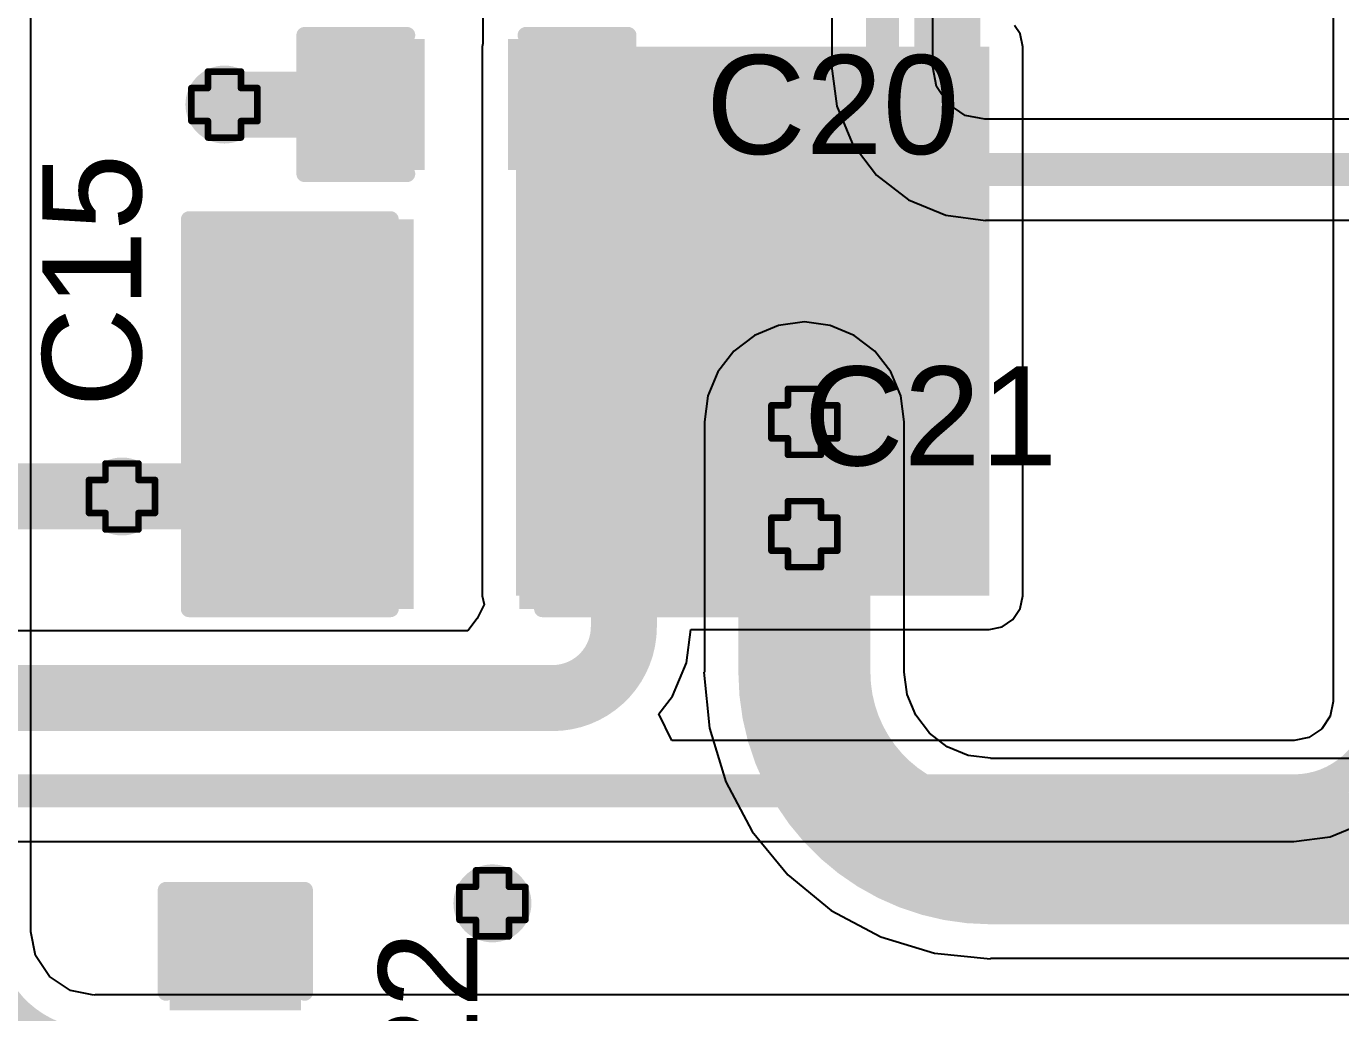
# Model space of a CAD drawing. Header units: inches. Extents: x -0.1 to 10.2, y 0 to 6.5.
# Drawn here: x 1.1383 to 1.5365, y 3.1619 to 3.4607 of the extents above; entities that cross this region are included whole.
import ezdxf

# ---------------------------------------------------------------- set-up
doc = ezdxf.new("R2010")
doc.units = ezdxf.units.IN
doc.header["$MEASUREMENT"] = 0
for name, color, linetype in [('Bottom Layer', 5, 'Continuous'), ('Drill Drawing', 1, 'Continuous'), ('Top Layer', 1, 'Continuous'), ('Top Overlay', 2, 'Continuous'), ('Top Paste', 8, 'Continuous'), ('Top Solder', 216, 'Continuous'), ('Via Holes', 16, 'Continuous')]:
    doc.layers.add(name, color=color, linetype=linetype)
doc.styles.add('Arial', font='', dxfattribs={"height": 0.2})
doc.styles.get('Arial').set_extended_font_data('Arial')

# ---------------------------------------------------------------- blocks, each defined once
blk = doc.blocks.new('C___0603_78')
at = {"layer": 'Top Layer'}
for points in [[(-0.015, 0.0175), (-0.015, -0.0175), (-0.045, -0.0175), (-0.045, 0.0175)], [(0.045, 0.0175), (0.045, -0.0175), (0.015, -0.0175), (0.015, 0.0175)]]:
    blk.add_hatch(color=1, dxfattribs=at).paths.add_polyline_path(points)
at = {"layer": 'Top Paste'}
for points in [[(-0.015, 0.0175), (-0.015, -0.0175), (-0.045, -0.0175), (-0.045, 0.0175)], [(0.045, 0.0175), (0.045, -0.0175), (0.015, -0.0175), (0.015, 0.0175)]]:
    blk.add_hatch(color=8, dxfattribs=at).paths.add_polyline_path(points)
at = {"layer": 'Top Solder'}
for points in [[(-0.01264, 0.01986), (-0.01264, -0.01986), (-0.04736, -0.01986), (-0.04736, 0.01986)], [(0.04736, 0.01986), (0.04736, -0.01986), (0.01264, -0.01986), (0.01264, 0.01986)]]:
    blk.add_hatch(color=216, dxfattribs=at).paths.add_polyline_path(points)
at = {"layer": 'Top Overlay'}
for points in [[(-0.049, -0.021, 0.005, 0.005, 0), (-0.049, 0.021, 0.005, 0.005, 0)], [(-0.018, 0.021, 0.005, 0.005, 0), (-0.049, 0.021, 0.005, 0.005, 0)], [(0.049, 0.021, 0.005, 0.005, 0), (0.018, 0.021, 0.005, 0.005, 0)], [(0.049, -0.021, 0.005, 0.005, 0), (0.049, 0.021, 0.005, 0.005, 0)], [(-0.018, -0.021, 0.005, 0.005, 0), (-0.049, -0.021, 0.005, 0.005, 0)], [(0.049, -0.021, 0.005, 0.005, 0), (0.018, -0.021, 0.005, 0.005, 0)]]:
    blk.add_lwpolyline(points, format="xyseb", dxfattribs=at)
for points in [[(-0.05025, 0.021, 0.0025, 0.0025, 1), (-0.04775, 0.021, 0.0025, 0.0025, 1)], [(-0.05025, 0.021, 0.0025, 0.0025, 1), (-0.04775, 0.021, 0.0025, 0.0025, 1)], [(-0.01925, 0.021, 0.0025, 0.0025, 1), (-0.01675, 0.021, 0.0025, 0.0025, 1)], [(0.01675, 0.021, 0.0025, 0.0025, 1), (0.01925, 0.021, 0.0025, 0.0025, 1)], [(0.04775, 0.021, 0.0025, 0.0025, 1), (0.05025, 0.021, 0.0025, 0.0025, 1)], [(0.04775, 0.021, 0.0025, 0.0025, 1), (0.05025, 0.021, 0.0025, 0.0025, 1)], [(-0.05025, -0.021, 0.0025, 0.0025, 1), (-0.04775, -0.021, 0.0025, 0.0025, 1)], [(-0.05025, -0.021, 0.0025, 0.0025, 1), (-0.04775, -0.021, 0.0025, 0.0025, 1)], [(-0.01925, -0.021, 0.0025, 0.0025, 1), (-0.01675, -0.021, 0.0025, 0.0025, 1)], [(0.01675, -0.021, 0.0025, 0.0025, 1), (0.01925, -0.021, 0.0025, 0.0025, 1)], [(0.04775, -0.021, 0.0025, 0.0025, 1), (0.05025, -0.021, 0.0025, 0.0025, 1)], [(0.04775, -0.021, 0.0025, 0.0025, 1), (0.05025, -0.021, 0.0025, 0.0025, 1)]]:
    blk.add_lwpolyline(points, format="xyseb", close=True, dxfattribs=at)
blk = doc.blocks.new('C___1210_79')
at = {"layer": 'Top Layer'}
for points in [[(-0.08, 0.055), (-0.02, 0.055), (-0.02, -0.055), (-0.08, -0.055)], [(0.02, 0.055), (0.08, 0.055), (0.08, -0.055), (0.02, -0.055)]]:
    blk.add_hatch(color=1, dxfattribs=at).paths.add_polyline_path(points)
at = {"layer": 'Top Paste'}
for points in [[(-0.08, 0.055), (-0.02, 0.055), (-0.02, -0.055), (-0.08, -0.055)], [(0.02, 0.055), (0.08, 0.055), (0.08, -0.055), (0.02, -0.055)]]:
    blk.add_hatch(color=8, dxfattribs=at).paths.add_polyline_path(points)
at = {"layer": 'Top Solder'}
for points in [[(-0.084, 0.059), (-0.016, 0.059), (-0.016, -0.059), (-0.084, -0.059)], [(0.016, 0.059), (0.084, 0.059), (0.084, -0.059), (0.016, -0.059)]]:
    blk.add_hatch(color=216, dxfattribs=at).paths.add_polyline_path(points)
at = {"layer": 'Top Overlay'}
for points in [[(-0.084, 0.059, 0.005, 0.005, 0), (-0.023, 0.059, 0.005, 0.005, 0)], [(-0.084, -0.059, 0.005, 0.005, 0), (-0.084, 0.059, 0.005, 0.005, 0)], [(0.023, 0.059, 0.005, 0.005, 0), (0.084, 0.059, 0.005, 0.005, 0)], [(0.084, -0.059, 0.005, 0.005, 0), (0.084, 0.059, 0.005, 0.005, 0)], [(-0.084, -0.059, 0.005, 0.005, 0), (-0.023, -0.059, 0.005, 0.005, 0)], [(0.023, -0.059, 0.005, 0.005, 0), (0.084, -0.059, 0.005, 0.005, 0)]]:
    blk.add_lwpolyline(points, format="xyseb", dxfattribs=at)
for points in [[(-0.08525, 0.059, 0.0025, 0.0025, 1), (-0.08275, 0.059, 0.0025, 0.0025, 1)], [(-0.08525, 0.059, 0.0025, 0.0025, 1), (-0.08275, 0.059, 0.0025, 0.0025, 1)], [(-0.02425, 0.059, 0.0025, 0.0025, 1), (-0.02175, 0.059, 0.0025, 0.0025, 1)], [(0.02175, 0.059, 0.0025, 0.0025, 1), (0.02425, 0.059, 0.0025, 0.0025, 1)], [(0.08275, 0.059, 0.0025, 0.0025, 1), (0.08525, 0.059, 0.0025, 0.0025, 1)], [(0.08275, 0.059, 0.0025, 0.0025, 1), (0.08525, 0.059, 0.0025, 0.0025, 1)], [(-0.08525, -0.059, 0.0025, 0.0025, 1), (-0.08275, -0.059, 0.0025, 0.0025, 1)], [(-0.08525, -0.059, 0.0025, 0.0025, 1), (-0.08275, -0.059, 0.0025, 0.0025, 1)], [(-0.02425, -0.059, 0.0025, 0.0025, 1), (-0.02175, -0.059, 0.0025, 0.0025, 1)], [(0.02175, -0.059, 0.0025, 0.0025, 1), (0.02425, -0.059, 0.0025, 0.0025, 1)], [(0.08275, -0.059, 0.0025, 0.0025, 1), (0.08525, -0.059, 0.0025, 0.0025, 1)], [(0.08275, -0.059, 0.0025, 0.0025, 1), (0.08525, -0.059, 0.0025, 0.0025, 1)]]:
    blk.add_lwpolyline(points, format="xyseb", close=True, dxfattribs=at)
blk = doc.blocks.new('C___0603_80')
at = {"layer": 'Top Layer'}
for points in [[(-0.015, 0.0175), (-0.015, -0.0175), (-0.045, -0.0175), (-0.045, 0.0175)], [(0.045, 0.0175), (0.045, -0.0175), (0.015, -0.0175), (0.015, 0.0175)]]:
    blk.add_hatch(color=1, dxfattribs=at).paths.add_polyline_path(points)
at = {"layer": 'Top Paste'}
for points in [[(-0.015, 0.0175), (-0.015, -0.0175), (-0.045, -0.0175), (-0.045, 0.0175)], [(0.045, 0.0175), (0.045, -0.0175), (0.015, -0.0175), (0.015, 0.0175)]]:
    blk.add_hatch(color=8, dxfattribs=at).paths.add_polyline_path(points)
at = {"layer": 'Top Solder'}
for points in [[(-0.01264, 0.01986), (-0.01264, -0.01986), (-0.04736, -0.01986), (-0.04736, 0.01986)], [(0.04736, 0.01986), (0.04736, -0.01986), (0.01264, -0.01986), (0.01264, 0.01986)]]:
    blk.add_hatch(color=216, dxfattribs=at).paths.add_polyline_path(points)
at = {"layer": 'Top Overlay'}
for points in [[(-0.049, -0.021, 0.005, 0.005, 0), (-0.049, 0.021, 0.005, 0.005, 0)], [(-0.049, 0.021, 0.005, 0.005, 0), (-0.018, 0.021, 0.005, 0.005, 0)], [(0.018, 0.021, 0.005, 0.005, 0), (0.049, 0.021, 0.005, 0.005, 0)], [(0.049, -0.021, 0.005, 0.005, 0), (0.049, 0.021, 0.005, 0.005, 0)], [(-0.049, -0.021, 0.005, 0.005, 0), (-0.018, -0.021, 0.005, 0.005, 0)], [(0.018, -0.021, 0.005, 0.005, 0), (0.049, -0.021, 0.005, 0.005, 0)]]:
    blk.add_lwpolyline(points, format="xyseb", dxfattribs=at)
for points in [[(-0.05025, 0.021, 0.0025, 0.0025, 1), (-0.04775, 0.021, 0.0025, 0.0025, 1)], [(-0.05025, 0.021, 0.0025, 0.0025, 1), (-0.04775, 0.021, 0.0025, 0.0025, 1)], [(-0.01925, 0.021, 0.0025, 0.0025, 1), (-0.01675, 0.021, 0.0025, 0.0025, 1)], [(0.01675, 0.021, 0.0025, 0.0025, 1), (0.01925, 0.021, 0.0025, 0.0025, 1)], [(0.04775, 0.021, 0.0025, 0.0025, 1), (0.05025, 0.021, 0.0025, 0.0025, 1)], [(0.04775, 0.021, 0.0025, 0.0025, 1), (0.05025, 0.021, 0.0025, 0.0025, 1)], [(-0.05025, -0.021, 0.0025, 0.0025, 1), (-0.04775, -0.021, 0.0025, 0.0025, 1)], [(-0.05025, -0.021, 0.0025, 0.0025, 1), (-0.04775, -0.021, 0.0025, 0.0025, 1)], [(-0.01925, -0.021, 0.0025, 0.0025, 1), (-0.01675, -0.021, 0.0025, 0.0025, 1)], [(0.01675, -0.021, 0.0025, 0.0025, 1), (0.01925, -0.021, 0.0025, 0.0025, 1)], [(0.04775, -0.021, 0.0025, 0.0025, 1), (0.05025, -0.021, 0.0025, 0.0025, 1)], [(0.04775, -0.021, 0.0025, 0.0025, 1), (0.05025, -0.021, 0.0025, 0.0025, 1)]]:
    blk.add_lwpolyline(points, format="xyseb", close=True, dxfattribs=at)

msp = doc.modelspace()

# ---------------------------------------------------------------- hatches: boundary and pattern name
at = {"layer": 'Bottom Layer'}
h = msp.add_hatch(color=5, dxfattribs=at)
edge = h.paths.add_edge_path()
edge.add_arc((1.19835, 3.43701), 0.01181, 0, 360)
h = msp.add_hatch(color=5, dxfattribs=at)
edge = h.paths.add_edge_path()
edge.add_arc((1.37402, 3.34089), 0.01181, 0, 360)
h = msp.add_hatch(color=5, dxfattribs=at)
edge = h.paths.add_edge_path()
edge.add_arc((1.16732, 3.31827), 0.01181, 0, 360)
h = msp.add_hatch(color=5, dxfattribs=at)
edge = h.paths.add_edge_path()
edge.add_arc((1.37402, 3.30685), 0.01181, 0, 360)
h = msp.add_hatch(color=5, dxfattribs=at)
edge = h.paths.add_edge_path()
edge.add_arc((1.27953, 3.195), 0.01181, 0, 360)
at = {"layer": 'Top Layer'}
for points in [[(1.28665, 3.2882), (1.43, 3.2882), (1.43, 3.45451), (1.28665, 3.45451)], [(1.28665, 3.41951), (1.33786, 3.41951), (1.33786, 3.45451), (1.28665, 3.45451)]]:
    msp.add_hatch(color=1, dxfattribs=at).paths.add_polyline_path(points)
h = msp.add_hatch(color=1, dxfattribs=at)
edge = h.paths.add_edge_path()
edge.add_arc((1.19835, 3.43701), 0.01181, 0, 360)
h = msp.add_hatch(color=1, dxfattribs=at)
edge = h.paths.add_edge_path()
edge.add_arc((1.37402, 3.34089), 0.01181, 0, 360)
h = msp.add_hatch(color=1, dxfattribs=at)
edge = h.paths.add_edge_path()
edge.add_arc((1.16732, 3.31827), 0.01181, 0, 360)
h = msp.add_hatch(color=1, dxfattribs=at)
edge = h.paths.add_edge_path()
edge.add_arc((1.37402, 3.30685), 0.01181, 0, 360)
h = msp.add_hatch(color=1, dxfattribs=at)
edge = h.paths.add_edge_path()
edge.add_arc((1.27953, 3.195), 0.01181, 0, 360)
at = {"layer": 'Via Holes'}
h = msp.add_hatch(color=7, dxfattribs=at)
edge = h.paths.add_edge_path()
edge.add_arc((1.19835, 3.43701), 0.00591, 0, 360)
h = msp.add_hatch(color=7, dxfattribs=at)
edge = h.paths.add_edge_path()
edge.add_arc((1.37402, 3.34089), 0.00591, 0, 360)
h = msp.add_hatch(color=7, dxfattribs=at)
edge = h.paths.add_edge_path()
edge.add_arc((1.16732, 3.31827), 0.00591, 0, 360)
h = msp.add_hatch(color=7, dxfattribs=at)
edge = h.paths.add_edge_path()
edge.add_arc((1.37402, 3.30685), 0.00591, 0, 360)
h = msp.add_hatch(color=7, dxfattribs=at)
edge = h.paths.add_edge_path()
edge.add_arc((1.27953, 3.195), 0.00591, 0, 360)

# ---------------------------------------------------------------- linework, layer by layer
at = {"layer": 'Bottom Layer'}
for p, q in [((1.38234, 3.67965), (1.38234, 3.4486)), ((1.41293, 3.4486), (1.41293, 3.67965)), ((1.13975, 3.45063), (1.13975, 3.57917)), ((1.13975, 3.18674), (1.13975, 3.45063)), ((1.38234, 3.4486), (1.38224, 3.4486)), ((1.38224, 3.4486), (1.38383, 3.43652)), ((1.41288, 3.44834), (1.41293, 3.4486)), ((1.41405, 3.44245), (1.41288, 3.44834)), ((1.41754, 3.43723), (1.41405, 3.44245)), ((1.38383, 3.43652), (1.38849, 3.42526)), ((1.42276, 3.43374), (1.41754, 3.43723)), ((1.42866, 3.43257), (1.42276, 3.43374)), ((1.42892, 3.43262), (1.42866, 3.43257)), ((1.69705, 3.43262), (1.42892, 3.43262)), ((1.38849, 3.42526), (1.39591, 3.4156)), ((1.39591, 3.4156), (1.40558, 3.40818)), ((1.40558, 3.40818), (1.41684, 3.40351)), ((1.41684, 3.40351), (1.42892, 3.40192)), ((1.42892, 3.40192), (1.42892, 3.40203)), ((1.42892, 3.40203), (1.69705, 3.40203)), ((1.36618, 3.37012), (1.35889, 3.36709)), ((1.37402, 3.37115), (1.36618, 3.37012)), ((1.38185, 3.37012), (1.37402, 3.37115)), ((1.38914, 3.36709), (1.38185, 3.37012)), ((1.35889, 3.36709), (1.35262, 3.36228)), ((1.39541, 3.36228), (1.38914, 3.36709)), ((1.35262, 3.36228), (1.34781, 3.35602)), ((1.40022, 3.35602), (1.39541, 3.36228)), ((1.34781, 3.35602), (1.34479, 3.34872)), ((1.40324, 3.34872), (1.40022, 3.35602)), ((1.34479, 3.34872), (1.34376, 3.34089)), ((1.40427, 3.34089), (1.40324, 3.34872)), ((1.34376, 3.34089), (1.34376, 3.265)), ((1.40427, 3.265), (1.40427, 3.34089)), ((1.34376, 3.265), (1.3436, 3.265)), ((1.3436, 3.265), (1.34526, 3.24807)), ((1.40429, 3.265), (1.40427, 3.265)), ((1.40518, 3.25825), (1.40429, 3.265)), ((1.40778, 3.25197), (1.40518, 3.25825)), ((1.41193, 3.24657), (1.40778, 3.25197)), ((1.34526, 3.24807), (1.3502, 3.2318)), ((1.41732, 3.24243), (1.41193, 3.24657)), ((1.42361, 3.23983), (1.41732, 3.24243)), ((1.43035, 3.23894), (1.42361, 3.23983)), ((1.43035, 3.23892), (1.43035, 3.23894)), ((2.16685, 3.23892), (1.43035, 3.23892)), ((1.3502, 3.2318), (1.35822, 3.2168)), ((1.35822, 3.2168), (1.36901, 3.20365)), ((1.36901, 3.20365), (1.38215, 3.19286)), ((1.38215, 3.19286), (1.39715, 3.18485)), ((1.13969, 3.18633), (1.13975, 3.18674)), ((1.1411, 3.17923), (1.13969, 3.18633)), ((1.39715, 3.18485), (1.41343, 3.17991)), ((1.14536, 3.17287), (1.1411, 3.17923)), ((1.41343, 3.17991), (1.43035, 3.17824)), ((1.43035, 3.17824), (1.43035, 3.1784)), ((1.43035, 3.1784), (2.14567, 3.1784)), ((1.15172, 3.16862), (1.14536, 3.17287)), ((1.15882, 3.1672), (1.15172, 3.16862)), ((1.15923, 3.16726), (1.15882, 3.1672)), ((4.54456, 3.16726), (1.15923, 3.16726))]:
    msp.add_line(p, q, dxfattribs=at)
for points in [[(1.39764, 3.4486, 0.01, 0.01, 0), (1.39764, 3.67965, 0.01, 0.01, 0)], [(1.42892, 3.41732, 0.01, 0.01, -0.414214), (1.39764, 3.4486, 0.01, 0.01, 0)], [(1.42892, 3.41732, 0.01, 0.01, 0), (1.7126, 3.41732, 0.01, 0.01, 0)], [(1.37402, 3.265, 0.04, 0.04, 0), (1.37402, 3.34089, 0.04, 0.04, 0)], [(1.43035, 3.20866, 0.04, 0.04, -0.414214), (1.37402, 3.265, 0.04, 0.04, 0)], [(1.43035, 3.20866, 0.04, 0.04, 0), (1.59468, 3.20866, 0.04, 0.04, 0)], [(1.15923, 3.137, 0.04, 0.04, -0.414214), (1.10949, 3.18674, 0.04, 0.04, 0)]]:
    msp.add_lwpolyline(points, format="xyseb", dxfattribs=at)
for points in [[(1.39514, 3.4486, 0.005, 0.005, 1), (1.40014, 3.4486, 0.005, 0.005, 1)], [(1.39514, 3.4486, 0.005, 0.005, 1), (1.40014, 3.4486, 0.005, 0.005, 1)], [(1.42642, 3.41732, 0.005, 0.005, 1), (1.43142, 3.41732, 0.005, 0.005, 1)], [(1.42642, 3.41732, 0.005, 0.005, 1), (1.43142, 3.41732, 0.005, 0.005, 1)], [(1.36402, 3.34089, 0.02, 0.02, 1), (1.38402, 3.34089, 0.02, 0.02, 1)], [(1.36402, 3.265, 0.02, 0.02, 1), (1.38402, 3.265, 0.02, 0.02, 1)], [(1.36402, 3.265, 0.02, 0.02, 1), (1.38402, 3.265, 0.02, 0.02, 1)], [(1.42035, 3.20866, 0.02, 0.02, 1), (1.44035, 3.20866, 0.02, 0.02, 1)], [(1.42035, 3.20866, 0.02, 0.02, 1), (1.44035, 3.20866, 0.02, 0.02, 1)]]:
    msp.add_lwpolyline(points, format="xyseb", close=True, dxfattribs=at)
at = {"layer": 'Drill Drawing'}
for points in [[(1.19335, 3.44201, 0.002, 0.002, 0), (1.19335, 3.44701, 0.002, 0.002, 0)], [(1.19335, 3.44701, 0.002, 0.002, 0), (1.20335, 3.44701, 0.002, 0.002, 0)], [(1.20335, 3.44201, 0.002, 0.002, 0), (1.20335, 3.44701, 0.002, 0.002, 0)], [(1.18835, 3.43201, 0.002, 0.002, 0), (1.18835, 3.44201, 0.002, 0.002, 0)], [(1.18835, 3.44201, 0.002, 0.002, 0), (1.19335, 3.44201, 0.002, 0.002, 0)], [(1.20335, 3.44201, 0.002, 0.002, 0), (1.20835, 3.44201, 0.002, 0.002, 0)], [(1.20835, 3.43201, 0.002, 0.002, 0), (1.20835, 3.44201, 0.002, 0.002, 0)], [(1.18835, 3.43201, 0.002, 0.002, 0), (1.19335, 3.43201, 0.002, 0.002, 0)], [(1.19335, 3.42701, 0.002, 0.002, 0), (1.19335, 3.43201, 0.002, 0.002, 0)], [(1.20335, 3.43201, 0.002, 0.002, 0), (1.20835, 3.43201, 0.002, 0.002, 0)], [(1.20335, 3.42701, 0.002, 0.002, 0), (1.20335, 3.43201, 0.002, 0.002, 0)], [(1.19335, 3.42701, 0.002, 0.002, 0), (1.20335, 3.42701, 0.002, 0.002, 0)], [(1.36902, 3.34589, 0.002, 0.002, 0), (1.36902, 3.35089, 0.002, 0.002, 0)], [(1.36902, 3.35089, 0.002, 0.002, 0), (1.37902, 3.35089, 0.002, 0.002, 0)], [(1.37902, 3.34589, 0.002, 0.002, 0), (1.37902, 3.35089, 0.002, 0.002, 0)], [(1.36402, 3.33589, 0.002, 0.002, 0), (1.36402, 3.34589, 0.002, 0.002, 0)], [(1.36402, 3.34589, 0.002, 0.002, 0), (1.36902, 3.34589, 0.002, 0.002, 0)], [(1.37902, 3.34589, 0.002, 0.002, 0), (1.38402, 3.34589, 0.002, 0.002, 0)], [(1.38402, 3.33589, 0.002, 0.002, 0), (1.38402, 3.34589, 0.002, 0.002, 0)], [(1.36402, 3.33589, 0.002, 0.002, 0), (1.36902, 3.33589, 0.002, 0.002, 0)], [(1.36902, 3.33089, 0.002, 0.002, 0), (1.36902, 3.33589, 0.002, 0.002, 0)], [(1.37902, 3.33589, 0.002, 0.002, 0), (1.38402, 3.33589, 0.002, 0.002, 0)], [(1.37902, 3.33089, 0.002, 0.002, 0), (1.37902, 3.33589, 0.002, 0.002, 0)], [(1.16232, 3.32327, 0.002, 0.002, 0), (1.16232, 3.32827, 0.002, 0.002, 0)], [(1.16232, 3.32827, 0.002, 0.002, 0), (1.17232, 3.32827, 0.002, 0.002, 0)], [(1.17232, 3.32327, 0.002, 0.002, 0), (1.17232, 3.32827, 0.002, 0.002, 0)], [(1.36902, 3.33089, 0.002, 0.002, 0), (1.37902, 3.33089, 0.002, 0.002, 0)], [(1.15732, 3.31327, 0.002, 0.002, 0), (1.15732, 3.32327, 0.002, 0.002, 0)], [(1.15732, 3.32327, 0.002, 0.002, 0), (1.16232, 3.32327, 0.002, 0.002, 0)], [(1.17232, 3.32327, 0.002, 0.002, 0), (1.17732, 3.32327, 0.002, 0.002, 0)], [(1.17732, 3.31327, 0.002, 0.002, 0), (1.17732, 3.32327, 0.002, 0.002, 0)], [(1.36902, 3.31185, 0.002, 0.002, 0), (1.36902, 3.31685, 0.002, 0.002, 0)], [(1.36902, 3.31685, 0.002, 0.002, 0), (1.37902, 3.31685, 0.002, 0.002, 0)], [(1.37902, 3.31185, 0.002, 0.002, 0), (1.37902, 3.31685, 0.002, 0.002, 0)], [(1.15732, 3.31327, 0.002, 0.002, 0), (1.16232, 3.31327, 0.002, 0.002, 0)], [(1.16232, 3.30827, 0.002, 0.002, 0), (1.16232, 3.31327, 0.002, 0.002, 0)], [(1.17232, 3.31327, 0.002, 0.002, 0), (1.17732, 3.31327, 0.002, 0.002, 0)], [(1.17232, 3.30827, 0.002, 0.002, 0), (1.17232, 3.31327, 0.002, 0.002, 0)], [(1.36402, 3.30185, 0.002, 0.002, 0), (1.36402, 3.31185, 0.002, 0.002, 0)], [(1.36402, 3.31185, 0.002, 0.002, 0), (1.36902, 3.31185, 0.002, 0.002, 0)], [(1.37902, 3.31185, 0.002, 0.002, 0), (1.38402, 3.31185, 0.002, 0.002, 0)], [(1.38402, 3.30185, 0.002, 0.002, 0), (1.38402, 3.31185, 0.002, 0.002, 0)], [(1.16232, 3.30827, 0.002, 0.002, 0), (1.17232, 3.30827, 0.002, 0.002, 0)], [(1.36402, 3.30185, 0.002, 0.002, 0), (1.36902, 3.30185, 0.002, 0.002, 0)], [(1.36902, 3.29685, 0.002, 0.002, 0), (1.36902, 3.30185, 0.002, 0.002, 0)], [(1.37902, 3.30185, 0.002, 0.002, 0), (1.38402, 3.30185, 0.002, 0.002, 0)], [(1.37902, 3.29685, 0.002, 0.002, 0), (1.37902, 3.30185, 0.002, 0.002, 0)], [(1.36902, 3.29685, 0.002, 0.002, 0), (1.37902, 3.29685, 0.002, 0.002, 0)], [(1.27453, 3.2, 0.002, 0.002, 0), (1.27453, 3.205, 0.002, 0.002, 0)], [(1.27453, 3.205, 0.002, 0.002, 0), (1.28453, 3.205, 0.002, 0.002, 0)], [(1.28453, 3.2, 0.002, 0.002, 0), (1.28453, 3.205, 0.002, 0.002, 0)], [(1.26953, 3.19, 0.002, 0.002, 0), (1.26953, 3.2, 0.002, 0.002, 0)], [(1.26953, 3.2, 0.002, 0.002, 0), (1.27453, 3.2, 0.002, 0.002, 0)], [(1.28453, 3.2, 0.002, 0.002, 0), (1.28953, 3.2, 0.002, 0.002, 0)], [(1.28953, 3.19, 0.002, 0.002, 0), (1.28953, 3.2, 0.002, 0.002, 0)], [(1.26953, 3.19, 0.002, 0.002, 0), (1.27453, 3.19, 0.002, 0.002, 0)], [(1.27453, 3.185, 0.002, 0.002, 0), (1.27453, 3.19, 0.002, 0.002, 0)], [(1.28453, 3.19, 0.002, 0.002, 0), (1.28953, 3.19, 0.002, 0.002, 0)], [(1.28453, 3.185, 0.002, 0.002, 0), (1.28453, 3.19, 0.002, 0.002, 0)], [(1.27453, 3.185, 0.002, 0.002, 0), (1.28453, 3.185, 0.002, 0.002, 0)]]:
    msp.add_lwpolyline(points, format="xyseb", dxfattribs=at)
for points in [[(1.19285, 3.44701, 0.001, 0.001, 1), (1.19385, 3.44701, 0.001, 0.001, 1)], [(1.19285, 3.44701, 0.001, 0.001, 1), (1.19385, 3.44701, 0.001, 0.001, 1)], [(1.20285, 3.44701, 0.001, 0.001, 1), (1.20385, 3.44701, 0.001, 0.001, 1)], [(1.20285, 3.44701, 0.001, 0.001, 1), (1.20385, 3.44701, 0.001, 0.001, 1)], [(1.18785, 3.44201, 0.001, 0.001, 1), (1.18885, 3.44201, 0.001, 0.001, 1)], [(1.18785, 3.44201, 0.001, 0.001, 1), (1.18885, 3.44201, 0.001, 0.001, 1)], [(1.19285, 3.44201, 0.001, 0.001, 1), (1.19385, 3.44201, 0.001, 0.001, 1)], [(1.19285, 3.44201, 0.001, 0.001, 1), (1.19385, 3.44201, 0.001, 0.001, 1)], [(1.20285, 3.44201, 0.001, 0.001, 1), (1.20385, 3.44201, 0.001, 0.001, 1)], [(1.20285, 3.44201, 0.001, 0.001, 1), (1.20385, 3.44201, 0.001, 0.001, 1)], [(1.20785, 3.44201, 0.001, 0.001, 1), (1.20885, 3.44201, 0.001, 0.001, 1)], [(1.20785, 3.44201, 0.001, 0.001, 1), (1.20885, 3.44201, 0.001, 0.001, 1)], [(1.18785, 3.43201, 0.001, 0.001, 1), (1.18885, 3.43201, 0.001, 0.001, 1)], [(1.18785, 3.43201, 0.001, 0.001, 1), (1.18885, 3.43201, 0.001, 0.001, 1)], [(1.19285, 3.43201, 0.001, 0.001, 1), (1.19385, 3.43201, 0.001, 0.001, 1)], [(1.19285, 3.43201, 0.001, 0.001, 1), (1.19385, 3.43201, 0.001, 0.001, 1)], [(1.20285, 3.43201, 0.001, 0.001, 1), (1.20385, 3.43201, 0.001, 0.001, 1)], [(1.20285, 3.43201, 0.001, 0.001, 1), (1.20385, 3.43201, 0.001, 0.001, 1)], [(1.20785, 3.43201, 0.001, 0.001, 1), (1.20885, 3.43201, 0.001, 0.001, 1)], [(1.20785, 3.43201, 0.001, 0.001, 1), (1.20885, 3.43201, 0.001, 0.001, 1)], [(1.19285, 3.42701, 0.001, 0.001, 1), (1.19385, 3.42701, 0.001, 0.001, 1)], [(1.19285, 3.42701, 0.001, 0.001, 1), (1.19385, 3.42701, 0.001, 0.001, 1)], [(1.20285, 3.42701, 0.001, 0.001, 1), (1.20385, 3.42701, 0.001, 0.001, 1)], [(1.20285, 3.42701, 0.001, 0.001, 1), (1.20385, 3.42701, 0.001, 0.001, 1)], [(1.36852, 3.35089, 0.001, 0.001, 1), (1.36952, 3.35089, 0.001, 0.001, 1)], [(1.36852, 3.35089, 0.001, 0.001, 1), (1.36952, 3.35089, 0.001, 0.001, 1)], [(1.37852, 3.35089, 0.001, 0.001, 1), (1.37952, 3.35089, 0.001, 0.001, 1)], [(1.37852, 3.35089, 0.001, 0.001, 1), (1.37952, 3.35089, 0.001, 0.001, 1)], [(1.36352, 3.34589, 0.001, 0.001, 1), (1.36452, 3.34589, 0.001, 0.001, 1)], [(1.36352, 3.34589, 0.001, 0.001, 1), (1.36452, 3.34589, 0.001, 0.001, 1)], [(1.36852, 3.34589, 0.001, 0.001, 1), (1.36952, 3.34589, 0.001, 0.001, 1)], [(1.36852, 3.34589, 0.001, 0.001, 1), (1.36952, 3.34589, 0.001, 0.001, 1)], [(1.37852, 3.34589, 0.001, 0.001, 1), (1.37952, 3.34589, 0.001, 0.001, 1)], [(1.37852, 3.34589, 0.001, 0.001, 1), (1.37952, 3.34589, 0.001, 0.001, 1)], [(1.38352, 3.34589, 0.001, 0.001, 1), (1.38452, 3.34589, 0.001, 0.001, 1)], [(1.38352, 3.34589, 0.001, 0.001, 1), (1.38452, 3.34589, 0.001, 0.001, 1)], [(1.36352, 3.33589, 0.001, 0.001, 1), (1.36452, 3.33589, 0.001, 0.001, 1)], [(1.36352, 3.33589, 0.001, 0.001, 1), (1.36452, 3.33589, 0.001, 0.001, 1)], [(1.36852, 3.33589, 0.001, 0.001, 1), (1.36952, 3.33589, 0.001, 0.001, 1)], [(1.36852, 3.33589, 0.001, 0.001, 1), (1.36952, 3.33589, 0.001, 0.001, 1)], [(1.37852, 3.33589, 0.001, 0.001, 1), (1.37952, 3.33589, 0.001, 0.001, 1)], [(1.37852, 3.33589, 0.001, 0.001, 1), (1.37952, 3.33589, 0.001, 0.001, 1)], [(1.38352, 3.33589, 0.001, 0.001, 1), (1.38452, 3.33589, 0.001, 0.001, 1)], [(1.38352, 3.33589, 0.001, 0.001, 1), (1.38452, 3.33589, 0.001, 0.001, 1)], [(1.16182, 3.32827, 0.001, 0.001, 1), (1.16282, 3.32827, 0.001, 0.001, 1)], [(1.16182, 3.32827, 0.001, 0.001, 1), (1.16282, 3.32827, 0.001, 0.001, 1)], [(1.17182, 3.32827, 0.001, 0.001, 1), (1.17282, 3.32827, 0.001, 0.001, 1)], [(1.17182, 3.32827, 0.001, 0.001, 1), (1.17282, 3.32827, 0.001, 0.001, 1)], [(1.36852, 3.33089, 0.001, 0.001, 1), (1.36952, 3.33089, 0.001, 0.001, 1)], [(1.36852, 3.33089, 0.001, 0.001, 1), (1.36952, 3.33089, 0.001, 0.001, 1)], [(1.37852, 3.33089, 0.001, 0.001, 1), (1.37952, 3.33089, 0.001, 0.001, 1)], [(1.37852, 3.33089, 0.001, 0.001, 1), (1.37952, 3.33089, 0.001, 0.001, 1)], [(1.15682, 3.32327, 0.001, 0.001, 1), (1.15782, 3.32327, 0.001, 0.001, 1)], [(1.15682, 3.32327, 0.001, 0.001, 1), (1.15782, 3.32327, 0.001, 0.001, 1)], [(1.16182, 3.32327, 0.001, 0.001, 1), (1.16282, 3.32327, 0.001, 0.001, 1)], [(1.16182, 3.32327, 0.001, 0.001, 1), (1.16282, 3.32327, 0.001, 0.001, 1)], [(1.17182, 3.32327, 0.001, 0.001, 1), (1.17282, 3.32327, 0.001, 0.001, 1)], [(1.17182, 3.32327, 0.001, 0.001, 1), (1.17282, 3.32327, 0.001, 0.001, 1)], [(1.17682, 3.32327, 0.001, 0.001, 1), (1.17782, 3.32327, 0.001, 0.001, 1)], [(1.17682, 3.32327, 0.001, 0.001, 1), (1.17782, 3.32327, 0.001, 0.001, 1)], [(1.36852, 3.31685, 0.001, 0.001, 1), (1.36952, 3.31685, 0.001, 0.001, 1)], [(1.36852, 3.31685, 0.001, 0.001, 1), (1.36952, 3.31685, 0.001, 0.001, 1)], [(1.37852, 3.31685, 0.001, 0.001, 1), (1.37952, 3.31685, 0.001, 0.001, 1)], [(1.37852, 3.31685, 0.001, 0.001, 1), (1.37952, 3.31685, 0.001, 0.001, 1)], [(1.15682, 3.31327, 0.001, 0.001, 1), (1.15782, 3.31327, 0.001, 0.001, 1)], [(1.15682, 3.31327, 0.001, 0.001, 1), (1.15782, 3.31327, 0.001, 0.001, 1)], [(1.16182, 3.31327, 0.001, 0.001, 1), (1.16282, 3.31327, 0.001, 0.001, 1)], [(1.16182, 3.31327, 0.001, 0.001, 1), (1.16282, 3.31327, 0.001, 0.001, 1)], [(1.17182, 3.31327, 0.001, 0.001, 1), (1.17282, 3.31327, 0.001, 0.001, 1)], [(1.17182, 3.31327, 0.001, 0.001, 1), (1.17282, 3.31327, 0.001, 0.001, 1)], [(1.17682, 3.31327, 0.001, 0.001, 1), (1.17782, 3.31327, 0.001, 0.001, 1)], [(1.17682, 3.31327, 0.001, 0.001, 1), (1.17782, 3.31327, 0.001, 0.001, 1)], [(1.36352, 3.31185, 0.001, 0.001, 1), (1.36452, 3.31185, 0.001, 0.001, 1)], [(1.36352, 3.31185, 0.001, 0.001, 1), (1.36452, 3.31185, 0.001, 0.001, 1)], [(1.36852, 3.31185, 0.001, 0.001, 1), (1.36952, 3.31185, 0.001, 0.001, 1)], [(1.36852, 3.31185, 0.001, 0.001, 1), (1.36952, 3.31185, 0.001, 0.001, 1)], [(1.37852, 3.31185, 0.001, 0.001, 1), (1.37952, 3.31185, 0.001, 0.001, 1)], [(1.37852, 3.31185, 0.001, 0.001, 1), (1.37952, 3.31185, 0.001, 0.001, 1)], [(1.38352, 3.31185, 0.001, 0.001, 1), (1.38452, 3.31185, 0.001, 0.001, 1)], [(1.38352, 3.31185, 0.001, 0.001, 1), (1.38452, 3.31185, 0.001, 0.001, 1)], [(1.16182, 3.30827, 0.001, 0.001, 1), (1.16282, 3.30827, 0.001, 0.001, 1)], [(1.16182, 3.30827, 0.001, 0.001, 1), (1.16282, 3.30827, 0.001, 0.001, 1)], [(1.17182, 3.30827, 0.001, 0.001, 1), (1.17282, 3.30827, 0.001, 0.001, 1)], [(1.17182, 3.30827, 0.001, 0.001, 1), (1.17282, 3.30827, 0.001, 0.001, 1)], [(1.36352, 3.30185, 0.001, 0.001, 1), (1.36452, 3.30185, 0.001, 0.001, 1)], [(1.36352, 3.30185, 0.001, 0.001, 1), (1.36452, 3.30185, 0.001, 0.001, 1)], [(1.36852, 3.30185, 0.001, 0.001, 1), (1.36952, 3.30185, 0.001, 0.001, 1)], [(1.36852, 3.30185, 0.001, 0.001, 1), (1.36952, 3.30185, 0.001, 0.001, 1)], [(1.37852, 3.30185, 0.001, 0.001, 1), (1.37952, 3.30185, 0.001, 0.001, 1)], [(1.37852, 3.30185, 0.001, 0.001, 1), (1.37952, 3.30185, 0.001, 0.001, 1)], [(1.38352, 3.30185, 0.001, 0.001, 1), (1.38452, 3.30185, 0.001, 0.001, 1)], [(1.38352, 3.30185, 0.001, 0.001, 1), (1.38452, 3.30185, 0.001, 0.001, 1)], [(1.36852, 3.29685, 0.001, 0.001, 1), (1.36952, 3.29685, 0.001, 0.001, 1)], [(1.36852, 3.29685, 0.001, 0.001, 1), (1.36952, 3.29685, 0.001, 0.001, 1)], [(1.37852, 3.29685, 0.001, 0.001, 1), (1.37952, 3.29685, 0.001, 0.001, 1)], [(1.37852, 3.29685, 0.001, 0.001, 1), (1.37952, 3.29685, 0.001, 0.001, 1)], [(1.27403, 3.205, 0.001, 0.001, 1), (1.27503, 3.205, 0.001, 0.001, 1)], [(1.27403, 3.205, 0.001, 0.001, 1), (1.27503, 3.205, 0.001, 0.001, 1)], [(1.28403, 3.205, 0.001, 0.001, 1), (1.28503, 3.205, 0.001, 0.001, 1)], [(1.28403, 3.205, 0.001, 0.001, 1), (1.28503, 3.205, 0.001, 0.001, 1)], [(1.26903, 3.2, 0.001, 0.001, 1), (1.27003, 3.2, 0.001, 0.001, 1)], [(1.26903, 3.2, 0.001, 0.001, 1), (1.27003, 3.2, 0.001, 0.001, 1)], [(1.27403, 3.2, 0.001, 0.001, 1), (1.27503, 3.2, 0.001, 0.001, 1)], [(1.27403, 3.2, 0.001, 0.001, 1), (1.27503, 3.2, 0.001, 0.001, 1)], [(1.28403, 3.2, 0.001, 0.001, 1), (1.28503, 3.2, 0.001, 0.001, 1)], [(1.28403, 3.2, 0.001, 0.001, 1), (1.28503, 3.2, 0.001, 0.001, 1)], [(1.28903, 3.2, 0.001, 0.001, 1), (1.29003, 3.2, 0.001, 0.001, 1)], [(1.28903, 3.2, 0.001, 0.001, 1), (1.29003, 3.2, 0.001, 0.001, 1)], [(1.26903, 3.19, 0.001, 0.001, 1), (1.27003, 3.19, 0.001, 0.001, 1)], [(1.26903, 3.19, 0.001, 0.001, 1), (1.27003, 3.19, 0.001, 0.001, 1)], [(1.27403, 3.19, 0.001, 0.001, 1), (1.27503, 3.19, 0.001, 0.001, 1)], [(1.27403, 3.19, 0.001, 0.001, 1), (1.27503, 3.19, 0.001, 0.001, 1)], [(1.28403, 3.19, 0.001, 0.001, 1), (1.28503, 3.19, 0.001, 0.001, 1)], [(1.28403, 3.19, 0.001, 0.001, 1), (1.28503, 3.19, 0.001, 0.001, 1)], [(1.28903, 3.19, 0.001, 0.001, 1), (1.29003, 3.19, 0.001, 0.001, 1)], [(1.28903, 3.19, 0.001, 0.001, 1), (1.29003, 3.19, 0.001, 0.001, 1)], [(1.27403, 3.185, 0.001, 0.001, 1), (1.27503, 3.185, 0.001, 0.001, 1)], [(1.27403, 3.185, 0.001, 0.001, 1), (1.27503, 3.185, 0.001, 0.001, 1)], [(1.28403, 3.185, 0.001, 0.001, 1), (1.28503, 3.185, 0.001, 0.001, 1)], [(1.28403, 3.185, 0.001, 0.001, 1), (1.28503, 3.185, 0.001, 0.001, 1)]]:
    msp.add_lwpolyline(points, format="xyseb", close=True, dxfattribs=at)
at = {"layer": 'Top Layer'}
for p, q in [((1.53417, 3.48111), (1.53417, 3.25622)), ((1.27665, 3.46451), (1.27665, 3.45549)), ((1.43942, 3.45841), (1.43771, 3.46096)), ((1.4402, 3.45451), (1.43942, 3.45841)), ((1.27665, 3.45549), (1.27646, 3.45451)), ((1.27646, 3.45451), (1.27646, 3.41951)), ((1.4402, 3.2882), (1.4402, 3.45451)), ((1.27646, 3.41951), (1.27646, 3.2882)), ((1.27698, 3.28558), (1.27493, 3.28128)), ((1.27646, 3.2882), (1.27698, 3.28558)), ((1.43942, 3.2843), (1.4402, 3.2882)), ((1.27493, 3.28128), (1.27211, 3.27758)), ((1.4339, 3.27878), (1.43721, 3.281)), ((1.43721, 3.281), (1.43942, 3.2843)), ((1.27211, 3.27758), (0.78169, 3.27758)), ((1.33827, 3.26792), (1.33959, 3.27801)), ((1.33959, 3.27801), (1.43, 3.27801)), ((1.43, 3.27801), (1.4339, 3.27878)), ((1.33407, 3.2578), (1.33827, 3.26792)), ((1.32991, 3.25238), (1.33407, 3.2578)), ((1.53418, 3.25617), (1.53329, 3.25168)), ((1.53417, 3.25622), (1.53418, 3.25617)), ((1.33385, 3.24438), (1.32991, 3.25238)), ((1.53329, 3.25168), (1.53071, 3.24783)), ((1.52686, 3.24526), (1.52238, 3.24436)), ((1.53071, 3.24783), (1.52686, 3.24526)), ((1.52232, 3.24438), (1.33385, 3.24438)), ((1.52238, 3.24436), (1.52232, 3.24438)), ((1.53332, 3.21517), (1.54357, 3.21941)), ((0.94088, 3.21379), (1.52232, 3.21379)), ((1.52232, 3.21372), (1.53332, 3.21517)), ((1.52232, 3.21379), (1.52232, 3.21372))]:
    msp.add_line(p, q, dxfattribs=at)
for points in [[(1.41732, 3.44872, 0.02, 0.02, 0), (1.41732, 3.87388, 0.02, 0.02, 0)], [(1.40561, 3.43701, 0.02, 0.02, 0), (1.41732, 3.44872, 0.02, 0.02, 0)], [(1.19835, 3.43701, 0.02, 0.02, 0), (1.24165, 3.43701, 0.02, 0.02, 0)], [(1.30165, 3.43701, 0.02, 0.02, -0.001085), (1.3017, 3.43701, 0.02, 0.02, 0)], [(1.3017, 3.43701, 0.02, 0.02, -0.412904), (1.31165, 3.42701, 0.02, 0.02, 0)], [(1.31165, 3.43701, 0.02, 0.02, 0), (1.40561, 3.43701, 0.02, 0.02, 0)], [(1.31165, 3.30866, 0.02, 0.02, 0), (1.31165, 3.42701, 0.02, 0.02, 0)], [(1.23165, 3.34827, 0.02, 0.02, 0), (1.23165, 3.3622, 0.02, 0.02, 0)], [(1.20165, 3.31827, 0.02, 0.02, 0), (1.23165, 3.34827, 0.02, 0.02, 0)], [(1.31934, 3.34089, 0.02, 0.02, -0.414214), (1.32165, 3.3432, 0.02, 0.02, 0)], [(1.31934, 3.27878, 0.02, 0.02, 0), (1.31934, 3.34089, 0.02, 0.02, 0)], [(1.10949, 3.31827, 0.02, 0.02, 0), (1.16732, 3.31827, 0.02, 0.02, 0)], [(1.16732, 3.31827, 0.02, 0.02, 0), (1.20165, 3.31827, 0.02, 0.02, 0)], [(1.31934, 3.27878, 0.02, 0.02, -0.414214), (1.29774, 3.25719, 0.02, 0.02, 0)], [(0.78169, 3.25719, 0.02, 0.02, 0), (1.29774, 3.25719, 0.02, 0.02, 0)], [(1.54946, 3.25622, 0.01, 0.01, -0.414214), (1.52232, 3.22908, 0.01, 0.01, 0)], [(0.94016, 3.22908, 0.01, 0.01, 0), (1.52232, 3.22908, 0.01, 0.01, 0)]]:
    msp.add_lwpolyline(points, format="xyseb", dxfattribs=at)
for points in [[(1.41232, 3.44872, 0.01, 0.01, 1), (1.42232, 3.44872, 0.01, 0.01, 1)], [(1.41232, 3.44872, 0.01, 0.01, 1), (1.42232, 3.44872, 0.01, 0.01, 1)], [(1.19335, 3.43701, 0.01, 0.01, 1), (1.20335, 3.43701, 0.01, 0.01, 1)], [(1.23665, 3.43701, 0.01, 0.01, 1), (1.24665, 3.43701, 0.01, 0.01, 1)], [(1.29665, 3.43701, 0.01, 0.01, 1), (1.30665, 3.43701, 0.01, 0.01, 1)], [(1.2967, 3.43701, 0.01, 0.01, 1), (1.3067, 3.43701, 0.01, 0.01, 1)], [(1.2967, 3.43701, 0.01, 0.01, 1), (1.3067, 3.43701, 0.01, 0.01, 1)], [(1.30665, 3.43701, 0.01, 0.01, 1), (1.31665, 3.43701, 0.01, 0.01, 1)], [(1.40061, 3.43701, 0.01, 0.01, 1), (1.41061, 3.43701, 0.01, 0.01, 1)], [(1.40061, 3.43701, 0.01, 0.01, 1), (1.41061, 3.43701, 0.01, 0.01, 1)], [(1.30665, 3.42701, 0.01, 0.01, 1), (1.31665, 3.42701, 0.01, 0.01, 1)], [(1.30665, 3.42701, 0.01, 0.01, 1), (1.31665, 3.42701, 0.01, 0.01, 1)], [(1.22665, 3.3622, 0.01, 0.01, 1), (1.23665, 3.3622, 0.01, 0.01, 1)], [(1.22665, 3.34827, 0.01, 0.01, 1), (1.23665, 3.34827, 0.01, 0.01, 1)], [(1.22665, 3.34827, 0.01, 0.01, 1), (1.23665, 3.34827, 0.01, 0.01, 1)], [(1.31665, 3.3432, 0.01, 0.01, 1), (1.32665, 3.3432, 0.01, 0.01, 1)], [(1.31434, 3.34089, 0.01, 0.01, 1), (1.32434, 3.34089, 0.01, 0.01, 1)], [(1.31434, 3.34089, 0.01, 0.01, 1), (1.32434, 3.34089, 0.01, 0.01, 1)], [(1.16232, 3.31827, 0.01, 0.01, 1), (1.17232, 3.31827, 0.01, 0.01, 1)], [(1.16232, 3.31827, 0.01, 0.01, 1), (1.17232, 3.31827, 0.01, 0.01, 1)], [(1.19665, 3.31827, 0.01, 0.01, 1), (1.20665, 3.31827, 0.01, 0.01, 1)], [(1.19665, 3.31827, 0.01, 0.01, 1), (1.20665, 3.31827, 0.01, 0.01, 1)], [(1.30665, 3.30866, 0.01, 0.01, 1), (1.31665, 3.30866, 0.01, 0.01, 1)], [(1.31434, 3.27878, 0.01, 0.01, 1), (1.32434, 3.27878, 0.01, 0.01, 1)], [(1.31434, 3.27878, 0.01, 0.01, 1), (1.32434, 3.27878, 0.01, 0.01, 1)], [(1.29274, 3.25719, 0.01, 0.01, 1), (1.30274, 3.25719, 0.01, 0.01, 1)], [(1.29274, 3.25719, 0.01, 0.01, 1), (1.30274, 3.25719, 0.01, 0.01, 1)], [(1.51982, 3.22908, 0.005, 0.005, 1), (1.52482, 3.22908, 0.005, 0.005, 1)], [(1.51982, 3.22908, 0.005, 0.005, 1), (1.52482, 3.22908, 0.005, 0.005, 1)]]:
    msp.add_lwpolyline(points, format="xyseb", close=True, dxfattribs=at)

# ---------------------------------------------------------------- block references
for name, p in [('C___0603_80', (1.27165, 3.43701)), ('C___1210_79', (1.27165, 3.3432))]:
    msp.add_blockref(name, p)
at = {"rotation": 270}
msp.add_blockref('C___0603_78', (1.20165, 3.15), dxfattribs=at)

# ---------------------------------------------------------------- texts
at = {"layer": 'Top Overlay', "style": 'Arial'}
for s, p in [('C20', (1.34417, 3.42201)), ('C21', (1.37382, 3.32766))]:
    msp.add_text(s, height=0.03, dxfattribs=at).set_placement(p)
for s, p in [('C15', (1.17317, 3.34522)), ('C22', (1.275, 3.1097))]:
    msp.add_text(s, height=0.03, rotation=90, dxfattribs=at).set_placement(p)

doc.saveas('drawing.dxf')
